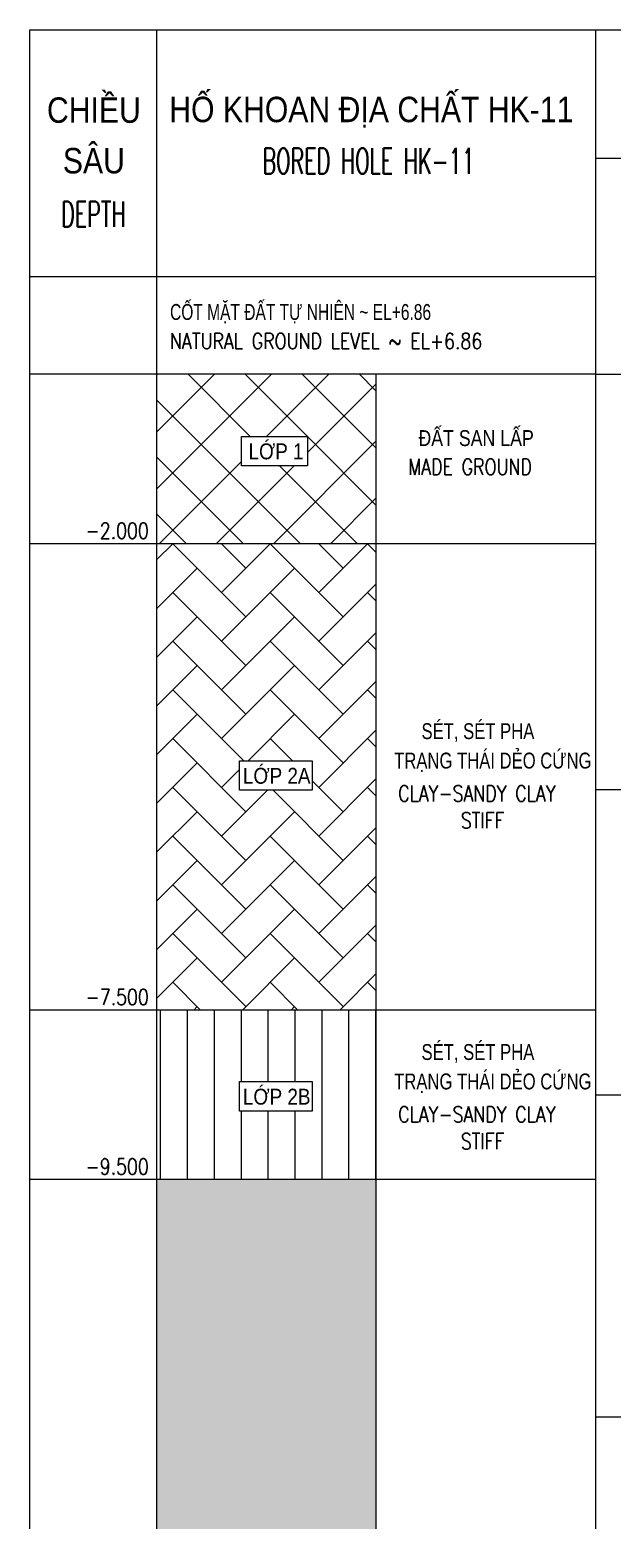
# Model space of a CAD drawing. Header units: millimetres. Extents: x -642477 to 1168880, y -27982 to 330379.
# Drawn here: x 736960 to 743834, y 86330 to 103911 of the extents above; entities that cross this region are included whole.
import ezdxf
from ezdxf.enums import TextEntityAlignment as Align

# ---------------------------------------------------------------- set-up
doc = ezdxf.new("R2010")
doc.units = ezdxf.units.MM
doc.linetypes.add('CENTER2', pattern=[1.125, 0.75, -0.125, 0.125, -0.125])
for name, color, linetype, lineweight in [('NDC_S_AXIS', 5, 'CENTER2', 13), ('NDC_S_CONTINUOUS', 3, 'Continuous', 20), ('NDC_S_DIM', 1, 'Continuous', 15), ('NDC_S_ENG TEXT', 2, 'Continuous', 20), ('NDC_S_ENG TITLE', 3, 'Continuous', 20), ('NDC_S_FOUNDATION NAME', 7, 'Continuous', 20), ('NDC_S_HATCH MATERIAL', 8, 'Continuous', 13), ('NDC_S_VN TEXT', 7, 'Continuous', 20), ('NDC_S_VN TITLE', 6, 'Continuous', 35), ('rev_20200806', 1, 'Continuous', 20)]:
    doc.layers.add(name, color=color, linetype=linetype, lineweight=lineweight)
doc.layers.get('rev_20200806').off()
doc.styles.add('NDC_ARIAL', font='arial.ttf', dxfattribs={"width": 0.85})
doc.styles.add('NDC_EN TXT', font='romans.shx', dxfattribs={"width": 0.8})
doc.styles.add('NDC_ROMANS', font='romans.shx', dxfattribs={"width": 0.8, "bigfont": 'vns.shx'})

# ---------------------------------------------------------------- blocks, each defined once
blk = doc.blocks.new('KH11')
at = {"layer": 'NDC_S_HATCH MATERIAL', "ltscale": 100}
h = blk.add_hatch(dxfattribs=at)
h.set_pattern_fill('ANSI37', color=256, scale=150, angle=90)
h.set_pattern_definition([(135, (178280.0632281844, 324310.718751905), (-336.7596045400933, -336.7596045400932), []), (225, (178280.0632281844, 324310.718751905), (336.7596045400932, -336.7596045400933), [])])
h.paths.add_polyline_path([(4089.45636039722, -4062.71548942331), (1500, -4062.71548942331), (1499.999999999884, -6062.715489423281), (4089.456360397162, -6062.715489423339)])
h.paths.add_polyline_path([(2498.891214473872, -5142.076530699953), (2498.891214473872, -4795.709985869224), (3277.296929632546, -4795.709985869224), (3277.296929632546, -5142.076530699953)], flags=16)
h = blk.add_hatch(dxfattribs=at)
h.set_pattern_fill('AR-HBONE', color=256, scale=4)
h.set_pattern_definition([(45, (178280.0632281844, 326593.1476324783), (5.684341886080801e-14, 574.7363917484258), [1219.2, -406.4]), (135, (178567.4312281844, 326880.5156324783), (5.684341886080801e-14, 574.7363917484258), [1219.2, -406.4])])
h.paths.add_polyline_path([(4089.456360397046, -6062.71548942331), (1499.999999999884, -6062.71548942331), (1499.999999999767, -11562.71548942319), (4089.456360396929, -11562.71548942319)])
h.paths.add_polyline_path([(2474.117060172721, -8969.058528129397), (2474.117060172721, -8622.691983298668), (3333.816688645049, -8622.691983298668), (3333.816688645049, -8969.058528129397)], flags=16)
h = blk.add_hatch(dxfattribs=at)
h.set_pattern_fill('ANSI31', color=256, scale=100, angle=45)
h.set_pattern_definition([(90, (-230823.0575568034, -38313.11994633547), (-317.5, 0), [])])
h.paths.add_polyline_path([(4089.456360397046, -11562.71548942331), (1499.999999999825, -11562.71548942331), (1499.999999999767, -13562.71548942325), (4089.456360396929, -13562.71548942325)])
h.paths.add_polyline_path([(2474.117060172721, -12754.23938824275), (2474.117060172721, -12407.87284341202), (3333.816688645049, -12407.87284341202), (3333.816688645049, -12754.23938824275)], flags=16)
h = blk.add_hatch(dxfattribs=at)
h.set_pattern_fill('AR-CONC', color=256, scale=4)
h.set_pattern_definition([(49.99999999999999, (178280.0632281844, 322396.0638580419), (728.738675984016, -63.75634215561234), [76.2, -838.2]), (355, (178280.0632281844, 322396.0638580419), (-140.9736856998774, 764.2273809561406), [60.96, -670.56233668]), (100.4514447, (178340.7912561843, 322390.7508440418), (587.7649883614131, 700.4710076487804), [64.76003519999998, -712.3609783999998]), (46.18420000000002, (178280.0632281844, 322599.2638580418), (1084.31616356852, -168.1693117309086), [114.2999999999997, -1257.299999999995]), (96.63555760999992, (178370.4228281843, 322585.2498580419), (949.616536206012, 989.7044983908861), [97.14009256, -1068.54243264]), (351.1841511700001, (178280.0632281844, 322599.2638580418), (949.6165362599081, 989.7044983421306), [91.43986828, -1005.83892768]), (21, (178381.6632281843, 322548.4638580419), (606.4575650765299, -409.0607927483504), [76.2, -838.2]), (326.0000000000001, (178381.6632281843, 322548.4638580419), (247.2081133905883, 736.7518644892771), [60.96, -670.56]), (71.45144499999999, (178432.2013585843, 322514.3754584419), (853.6656771148646, 327.691075543621), [64.7600352, -712.3597503999999]), (37.50000000000001, (178280.0632281844, 322396.0638580419), (12.35441300236727, 338.2201554926124), [0, -662.432, 0, -680.72, 0, -673.1]), (7.499999999999999, (178280.0632281844, 322396.0638580419), (267.278650041223, 400.722299272478), [0, -388.112, 0, -647.192, 0, -256.54]), (327.5, (178053.4952281844, 322396.0638580419), (542.3623806674856, -22.91497597069377), [0, -254, 0, -792.48, 0, -1051.56]), (317.5, (177951.8952281843, 322396.0638580419), (592.5167255440722, 101.7059641333321), [0, -330.2, 0, -526.288, 0, -746.76])])
h.paths.add_polyline_path([(4089.456360396871, -13562.71548942335), (1499.999999999593, -13562.71548942335), (1499.999999999302, -36862.71548942335), (4089.456360396463, -36862.71548942335)])
h.paths.add_polyline_path([(3277.296929632546, -24076.20303022797), (3277.296929632546, -24422.5695750587), (2498.891214473872, -24422.5695750587), (2498.891214473872, -24076.20303022797)], flags=16)
at = {"layer": 'NDC_S_CONTINUOUS'}
for p, q in [((-7.566995918750763e-10, -40177.9959513066), (0, 0)), ((1499.999999999243, -40177.99595130658), (1500, 0)), ((6678.912720793684, -40177.99595130654), (6678.912720794557, 0)), ((6678.91272079444, -4062.71548942331), (-1.164153218269348e-10, -4062.71548942331)), ((4089.456360396405, -40177.99595130657), (4089.456360397162, -4062.715489423485)), ((6678.91272079444, -6062.715489423339), (-1.164153218269348e-10, -6062.715489423281)), ((1499.999999999418, -6062.715489423339), (299.9999999998836, -6062.715489423339)), ((1499.999999999767, -11562.7154894233), (-2.328306436538696e-10, -11562.71548942324)), ((6678.912720794324, -11562.71548942335), (1499.999999999767, -11562.7154894233)), ((6678.912720794324, -11562.71548942324), (1499.999999999767, -11562.71548942318)), ((1499.99999999837, -13562.71548942335), (-2.328306436538696e-10, -13562.71548942335)), ((6678.912720794207, -13562.71548942335), (1499.99999999837, -13562.71548942335)), ((6678.912720794207, -13562.7154894233), (1499.99999999837, -13562.71548942324))]:
    blk.add_line(p, q, dxfattribs=at)
for points in [[(0, 0), (6678.912720794557, 0)], [(6678.91272079444, -2913.715489425696), (-1.164153218269348e-10, -2913.715489425696)]]:
    blk.add_lwpolyline(points, dxfattribs=at)
at = {"layer": 'NDC_S_DIM'}
for points in [[(2498.891214473872, -4795.709985869224), (3277.296929632546, -4795.709985869224), (3277.296929632546, -5142.076530699953), (2498.891214473872, -5142.076530699953)], [(2474.117060172721, -8622.691983298668), (3333.816688645049, -8622.691983298668), (3333.816688645049, -8969.058528129397), (2474.117060172721, -8969.058528129397)], [(2474.117060172721, -12407.87284341202), (3333.816688645049, -12407.87284341202), (3333.816688645049, -12754.23938824275), (2474.117060172721, -12754.23938824275)]]:
    blk.add_lwpolyline(points, close=True, dxfattribs=at)
at = {"layer": 'NDC_S_ENG TEXT', "style": 'NDC_ROMANS', "width": 0.8}
for s, p in [('-2.000', (1404.325280820834, -5909.440236832568)), ('-7.500', (1404.325280820951, -11409.44023683241)), ('-9.500', (1404.325280820252, -13409.44023683247))]:
    blk.add_text(s, height=187.5, dxfattribs=at).set_placement(p, align=Align.MIDDLE_RIGHT)
at = {"layer": 'NDC_S_ENG TITLE', "style": 'NDC_EN TXT', "width": 0.6}
for s, p in [('BORED HOLE HK-11', (3998.902259346098, -1547.018299661693)), ('DEPTH', (750.7879985681502, -2175.923924109535))]:
    blk.add_text(s, height=300, dxfattribs=at).set_placement(p, align=Align.MIDDLE)
at = {"layer": 'NDC_S_FOUNDATION NAME', "style": 'NDC_ARIAL', "width": 0.7}
blk.add_text('CỐT MẶT ĐẤT TỰ NHIÊN ~ EL+6.86', height=187.5, dxfattribs=at).set_placement((1655.337186704041, -3422.341979319928))
at = {"layer": 'NDC_S_VN TEXT', "style": 'NDC_EN TXT', "width": 0.8}
blk.add_text('NATURAL GROUND LEVEL ~ EL+6.86', height=187.5, dxfattribs=at).set_placement((1655.337186704041, -3765.255699448986))
at = {"layer": 'NDC_S_VN TEXT'}
for s, style, width, p in [('ĐẤT SAN LẤP', 'NDC_ARIAL', 0.8, (4586.130956712877, -4816.323895139503)), ('MADE GROUND', 'NDC_EN TXT', 0.8, (4466.909072288545, -5155.50491909316)), ('SÉT, SÉT PHA', 'NDC_ARIAL', 0.75, (4622.846052167821, -8273.271669370042)), ('TRẠNG THÁI DẺO CỨNG', 'NDC_ARIAL', 0.75, (4300.328151180758, -8620.392413121801)), ('CLAY-SANDY CLAY', 'NDC_EN TXT', 0.8, (4347.639982761291, -9008.488651875792)), ('STIFF', 'NDC_EN TXT', 0.8, (5086.950530165748, -9325.853355437204)), ('SÉT, SÉT PHA', 'NDC_ARIAL', 0.75, (4622.846052167821, -12058.45252948339)), ('TRẠNG THÁI DẺO CỨNG', 'NDC_ARIAL', 0.75, (4300.328151180758, -12405.57327323515)), ('CLAY-SANDY CLAY', 'NDC_EN TXT', 0.8, (4347.639982761291, -12793.66951198914)), ('STIFF', 'NDC_EN TXT', 0.8, (5086.950530165748, -13111.03421555056))]:
    blk.add_text(s, height=187.5, dxfattribs=dict(at, style=style, width=width)).set_placement(p, align=Align.MIDDLE_LEFT)
at = {"layer": 'NDC_S_VN TITLE', "style": 'NDC_ARIAL', "width": 0.85}
for s, height, p in [('HỐ KHOAN ĐỊA CHẤT HK-11', 300, (4030.533256297, -927.3362227746984)), ('CHIỀU', 300, (756.4990233539138, -903.922225640621)), ('SÂU', 300, (756.4990233539138, -1505.468911471311)), ('LỚP 1', 187.5, (2906.215072500869, -4949.736737322455)), ('LỚP 2A', 187.5, (2914.151473678707, -8776.7187347519)), ('LỚP 2B', 187.5, (2914.151473678707, -12561.89959486525))]:
    blk.add_text(s, height=height, dxfattribs=at).set_placement(p, align=Align.MIDDLE)

msp = doc.modelspace()

# ---------------------------------------------------------------- linework, layer by layer
at = {"layer": 'NDC_S_AXIS', "ltscale": 750}
for p, q in [((743639.3130903831, 99848.07378612798), (757081.4103809269, 99848.07378612798)), ((743639.3130903831, 94948.07378612798), (757081.4103809269, 94948.07378612798)), ((743639.3130903831, 91348.07378612798), (757081.4103809269, 91348.07378612798)), ((743639.3130903831, 87548.07378612798), (757081.4103809269, 87548.07378612798))]:
    msp.add_line(p, q, dxfattribs=at)
at = {"layer": 'NDC_S_CONTINUOUS', "ltscale": 100}
for p, q in [((743639.3130903831, 103910.7892755513), (757081.4103809269, 103910.7892755513)), ((743639.3130903831, 102395.1439380646), (757081.4103809269, 102395.1439380648))]:
    msp.add_line(p, q, dxfattribs=at)

# ---------------------------------------------------------------- block references
at = {"layer": 'rev_20200806'}
msp.add_blockref('KH11', (736960.4003695885, 103910.7892755513), dxfattribs=at)

doc.saveas('drawing.dxf')
